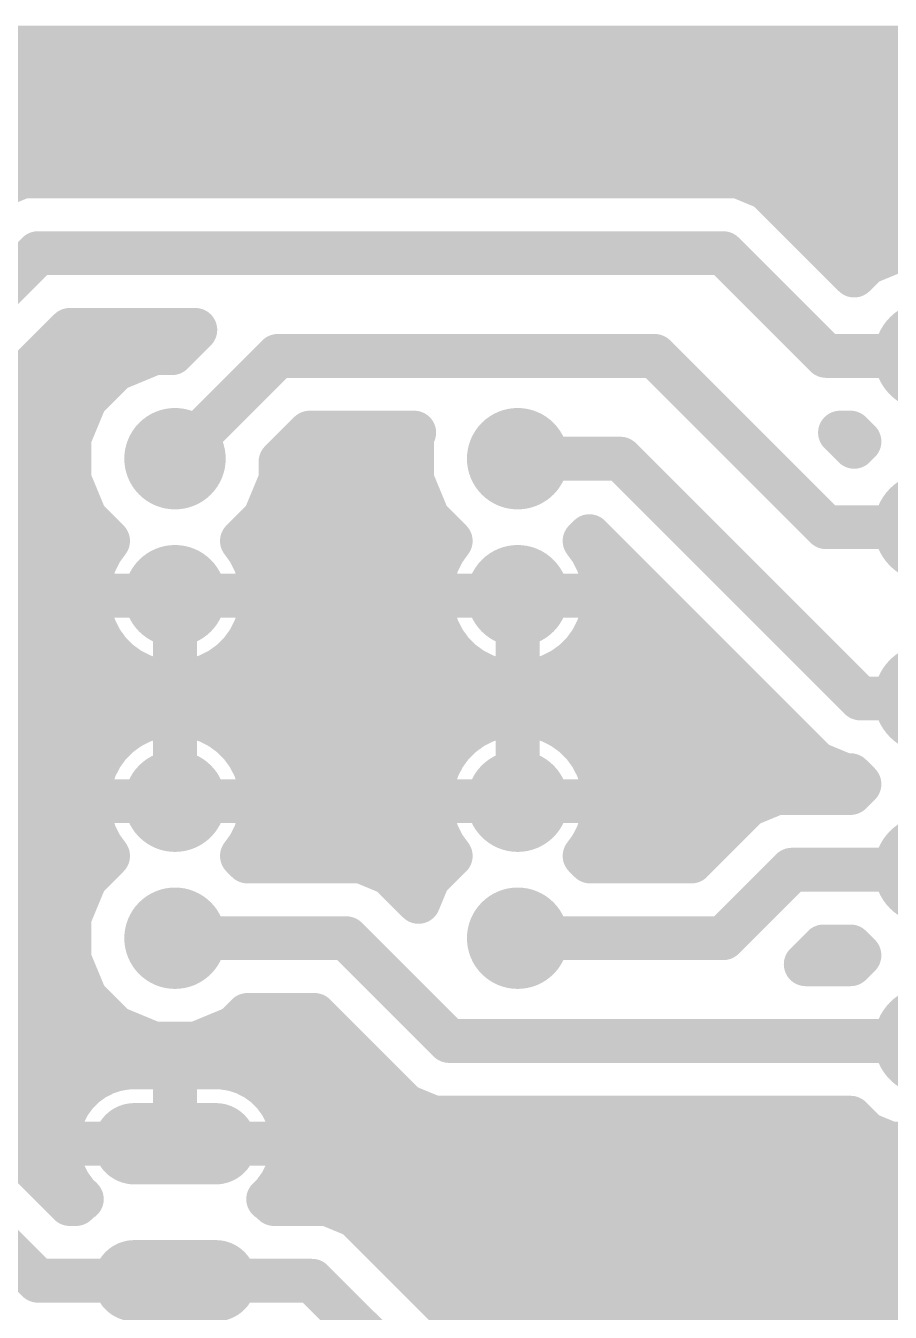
# Model space of a CAD drawing. Extents: x 5.3 to 60.7, y 2.1 to 49.9.
# Drawn here: x 20.09 to 36.12, y 26.09 to 49.94 of the extents above; entities that cross this region are included whole.
import ezdxf

# ---------------------------------------------------------------- set-up
doc = ezdxf.new("R2010")
doc.units = 0
doc.layers.add('16', color=174, linetype='CONTINUOUS')
doc.layers.add('17', color=94, linetype='CONTINUOUS')

# ---------------------------------------------------------------- blocks, each defined once
blk = doc.blocks.new('ROUNDP')
at = {"const_width": 0.5}
blk.add_lwpolyline([(0, -0.25, 1), (0, 0.25, 1), (0, -0.25)], format="xyb", dxfattribs=at)
blk = doc.blocks.new('LONGP100')
at = {"const_width": 1}
blk.add_lwpolyline([(-0.5, 0), (0.5, 0)], dxfattribs=at)
at = {"const_width": 0.5}
for points in [[(-0.5, 0.25, 1), (-0.5, -0.25)], [(0.5, -0.25, 1), (0.5, 0.25)]]:
    blk.add_lwpolyline(points, format="xyb", dxfattribs=at)

msp = doc.modelspace()

# ---------------------------------------------------------------- linework, layer by layer
at = {"layer": '16', "const_width": 0.8128}
for points in [[(7.62, 49.53), (58.42, 49.53)], [(6.858, 48.768), (55.3919, 48.768)], [(6.0452, 47.9552), (54.4931, 47.9552)], [(13.4356, 47.1424), (54.2544, 47.1424)], [(20.0371, 47.1424), (19.5143, 46.9259)], [(33.3029, 47.1424), (20.0371, 47.1424)], [(33.8257, 46.9259), (33.3029, 47.1424)], [(34.2259, 46.5257), (33.8257, 46.9259)], [(35.4464, 45.3051), (34.2259, 46.5257)], [(34.2259, 46.5257), (34.2259, 46.5257)], [(34.422, 46.3296), (54.3668, 46.3296)], [(20.32, 45.72), (16.51, 41.91)], [(33.02, 45.72), (20.32, 45.72)], [(34.925, 43.815), (33.02, 45.72)], [(36.4258, 45.847), (35.679, 45.5376)], [(37.2342, 45.847), (36.4258, 45.847)], [(35.2348, 45.5168), (35.6581, 45.5168)], [(35.679, 45.5376), (35.4464, 45.3051)], [(18.4658, 41.8542), (20.9092, 44.2976)], [(20.9092, 44.2976), (23.236, 44.2976)], [(23.236, 44.2976), (22.8042, 43.8658)], [(20.5028, 43.8912), (22.8296, 43.8912)], [(22.471, 43.8658), (21.7521, 43.568)], [(22.8042, 43.8658), (22.471, 43.8658)], [(24.765, 43.815), (22.86, 41.91)], [(31.75, 43.815), (24.765, 43.815)], [(34.925, 40.64), (31.75, 43.815)], [(36.83, 43.815), (34.925, 43.815)], [(21.7521, 43.568), (21.202, 43.0179)], [(19.69, 43.0784), (21.2625, 43.0784)], [(21.202, 43.0179), (20.9042, 42.299)], [(20.9042, 42.299), (20.9042, 41.521)], [(24.8158, 41.8542), (25.3542, 42.3926)], [(25.3542, 42.3926), (27.293, 42.3926)], [(27.293, 42.3926), (27.2542, 42.299)], [(27.2542, 42.299), (27.2542, 41.521)], [(35.4464, 42.1301), (35.184, 42.3926)], [(35.184, 42.3926), (35.3787, 42.3926)], [(35.3787, 42.3926), (35.5438, 42.2275)], [(18.8772, 42.2656), (20.9042, 42.2656)], [(25.2272, 42.2656), (27.2542, 42.2656)], [(35.311, 42.2656), (35.5057, 42.2656)], [(35.5438, 42.2275), (35.4464, 42.1301)], [(24.8158, 41.521), (24.8158, 41.8542)], [(29.21, 41.91), (31.115, 41.91)], [(31.115, 41.91), (35.56, 37.465)], [(18.4376, 41.4528), (20.9324, 41.4528)], [(20.9042, 41.521), (21.202, 40.8021)], [(24.518, 40.8021), (24.8158, 41.521)], [(24.7876, 41.4528), (27.2824, 41.4528)], [(27.2542, 41.521), (27.552, 40.8021)], [(18.0059, 40.64), (21.3641, 40.64)], [(21.202, 40.8021), (21.6193, 40.3848)], [(24.1007, 40.3848), (24.518, 40.8021)], [(24.3559, 40.64), (27.7141, 40.64)], [(27.552, 40.8021), (27.9693, 40.3848)], [(36.83, 40.64), (34.925, 40.64)], [(21.6193, 40.3848), (21.4914, 40.2087)], [(24.2286, 40.2087), (24.1007, 40.3848)], [(27.9693, 40.3848), (27.8414, 40.2087)], [(30.4507, 40.3848), (30.5397, 40.4738)], [(30.5786, 40.2087), (30.4507, 40.3848)], [(30.5397, 40.4738), (34.3541, 36.6593)], [(21.4914, 40.2087), (21.377, 39.9843)], [(24.343, 39.9843), (24.2286, 40.2087)], [(27.8414, 40.2087), (27.727, 39.9843)], [(30.693, 39.9843), (30.5786, 40.2087)], [(21.377, 39.9843), (21.2992, 39.7447)], [(24.4208, 39.7447), (24.343, 39.9843)], [(27.727, 39.9843), (27.6492, 39.7447)], [(30.7708, 39.7447), (30.693, 39.9843)], [(18.044, 39.8272), (21.326, 39.8272)], [(21.2992, 39.7447), (21.2598, 39.4959)], [(24.394, 39.8272), (27.676, 39.8272)], [(24.4602, 39.4959), (24.4208, 39.7447)], [(27.6492, 39.7447), (27.6098, 39.4959)], [(30.744, 39.8272), (31.1862, 39.8272)], [(30.8102, 39.4959), (30.7708, 39.7447)], [(21.2598, 39.4959), (21.2598, 39.37)], [(24.4602, 39.37), (24.4602, 39.4959)], [(27.6098, 39.4959), (27.6098, 39.37)], [(30.8102, 39.37), (30.8102, 39.4959)], [(16.51, 39.37), (22.86, 39.37)], [(21.2598, 39.37), (22.86, 39.37)], [(22.86, 39.37), (21.2598, 39.37)], [(21.2598, 39.37), (21.2598, 39.2441)], [(21.2598, 39.2441), (21.2992, 38.9953)], [(22.86, 39.37), (22.86, 39.37)], [(22.86, 37.7698), (22.86, 39.37)], [(22.86, 39.37), (22.86, 39.37)], [(22.86, 39.37), (22.86, 37.7698)], [(24.4602, 39.37), (22.86, 39.37)], [(22.86, 39.37), (22.86, 39.37)], [(22.86, 39.37), (24.4602, 39.37)], [(29.21, 39.37), (22.86, 39.37)], [(24.4208, 38.9953), (24.4602, 39.2441)], [(24.4602, 39.2441), (24.4602, 39.37)], [(27.6098, 39.37), (29.21, 39.37)], [(29.21, 39.37), (27.6098, 39.37)], [(27.6098, 39.37), (27.6098, 39.2441)], [(27.6098, 39.2441), (27.6492, 38.9953)], [(29.21, 39.37), (29.21, 39.37)], [(29.21, 37.7698), (29.21, 39.37)], [(29.21, 39.37), (29.21, 39.37)], [(29.21, 39.37), (29.21, 37.7698)], [(30.8102, 39.37), (29.21, 39.37)], [(29.21, 39.37), (29.21, 39.37)], [(29.21, 39.37), (30.8102, 39.37)], [(29.21, 35.56), (29.21, 39.37)], [(30.7708, 38.9953), (30.8102, 39.2441)], [(30.8102, 39.2441), (30.8102, 39.37)], [(18.0738, 39.0144), (21.2962, 39.0144)], [(21.2992, 38.9953), (21.377, 38.7557)], [(22.86, 39.0144), (22.86, 39.0144)], [(24.343, 38.7557), (24.4208, 38.9953)], [(24.4238, 39.0144), (27.6462, 39.0144)], [(27.6492, 38.9953), (27.727, 38.7557)], [(29.21, 39.0144), (29.21, 39.0144)], [(30.693, 38.7557), (30.7708, 38.9953)], [(30.7738, 39.0144), (31.999, 39.0144)], [(21.377, 38.7557), (21.4914, 38.5313)], [(24.2286, 38.5313), (24.343, 38.7557)], [(27.727, 38.7557), (27.8414, 38.5313)], [(30.5786, 38.5313), (30.693, 38.7557)], [(21.4914, 38.5313), (21.6394, 38.3275)], [(24.0806, 38.3275), (24.2286, 38.5313)], [(27.8414, 38.5313), (27.9894, 38.3275)], [(30.4306, 38.3275), (30.5786, 38.5313)], [(21.6394, 38.3275), (21.8175, 38.1494)], [(23.9025, 38.1494), (24.0806, 38.3275)], [(27.9894, 38.3275), (28.1675, 38.1494)], [(30.2525, 38.1494), (30.4306, 38.3275)], [(17.6046, 38.2016), (21.7654, 38.2016)], [(21.8175, 38.1494), (22.0213, 38.0014)], [(22.0213, 38.0014), (22.2457, 37.887)], [(22.86, 38.2016), (22.86, 38.2016)], [(23.4743, 37.887), (23.6987, 38.0014)], [(23.6987, 38.0014), (23.9025, 38.1494)], [(23.9546, 38.2016), (28.1154, 38.2016)], [(28.1675, 38.1494), (28.3713, 38.0014)], [(28.3713, 38.0014), (28.5957, 37.887)], [(29.21, 38.2016), (29.21, 38.2016)], [(29.8243, 37.887), (30.0487, 38.0014)], [(30.0487, 38.0014), (30.2525, 38.1494)], [(30.3046, 38.2016), (32.8118, 38.2016)], [(22.2457, 37.887), (22.4853, 37.8092)], [(22.4853, 37.8092), (22.7341, 37.7698)], [(22.7341, 37.7698), (22.86, 37.7698)], [(22.86, 37.7698), (22.9859, 37.7698)], [(22.9859, 37.7698), (23.2347, 37.8092)], [(23.2347, 37.8092), (23.4743, 37.887)], [(28.5957, 37.887), (28.8353, 37.8092)], [(28.8353, 37.8092), (29.0841, 37.7698)], [(29.0841, 37.7698), (29.21, 37.7698)], [(29.21, 37.7698), (29.3359, 37.7698)], [(29.3359, 37.7698), (29.5847, 37.8092)], [(29.5847, 37.8092), (29.8243, 37.887)], [(18.2101, 37.3888), (33.6246, 37.3888)], [(35.56, 37.465), (36.83, 37.465)], [(22.2457, 37.043), (22.0213, 36.9286)], [(22.4853, 37.1208), (22.2457, 37.043)], [(22.7341, 37.1602), (22.4853, 37.1208)], [(22.86, 37.1602), (22.7341, 37.1602)], [(22.9859, 37.1602), (22.86, 37.1602)], [(22.86, 37.1602), (22.86, 35.56)], [(22.86, 35.56), (22.86, 37.1602)], [(23.2347, 37.1208), (22.9859, 37.1602)], [(23.4743, 37.043), (23.2347, 37.1208)], [(23.6987, 36.9286), (23.4743, 37.043)], [(28.5957, 37.043), (28.3713, 36.9286)], [(28.8353, 37.1208), (28.5957, 37.043)], [(29.0841, 37.1602), (28.8353, 37.1208)], [(29.21, 37.1602), (29.0841, 37.1602)], [(29.3359, 37.1602), (29.21, 37.1602)], [(29.21, 37.1602), (29.21, 35.56)], [(29.21, 35.56), (29.21, 37.1602)], [(29.5847, 37.1208), (29.3359, 37.1602)], [(29.8243, 37.043), (29.5847, 37.1208)], [(30.0487, 36.9286), (29.8243, 37.043)], [(22.0213, 36.9286), (21.8175, 36.7806)], [(23.9025, 36.7806), (23.6987, 36.9286)], [(28.3713, 36.9286), (28.1675, 36.7806)], [(30.2525, 36.7806), (30.0487, 36.9286)], [(19.3661, 36.576), (21.6202, 36.576)], [(21.6394, 36.6025), (21.4914, 36.3987)], [(21.8175, 36.7806), (21.6394, 36.6025)], [(22.86, 36.576), (22.86, 36.576)], [(24.0806, 36.6025), (23.9025, 36.7806)], [(24.2286, 36.3987), (24.0806, 36.6025)], [(24.0998, 36.576), (27.9702, 36.576)], [(27.9894, 36.6025), (27.8414, 36.3987)], [(28.1675, 36.7806), (27.9894, 36.6025)], [(29.21, 36.576), (29.21, 36.576)], [(30.4306, 36.6025), (30.2525, 36.7806)], [(30.5786, 36.3987), (30.4306, 36.6025)], [(30.4498, 36.576), (34.4374, 36.576)], [(34.3541, 36.6593), (34.7543, 36.2591)], [(21.4914, 36.3987), (21.377, 36.1743)], [(24.343, 36.1743), (24.2286, 36.3987)], [(27.8414, 36.3987), (27.727, 36.1743)], [(30.693, 36.1743), (30.5786, 36.3987)], [(21.377, 36.1743), (21.2992, 35.9347)], [(24.4208, 35.9347), (24.343, 36.1743)], [(27.727, 36.1743), (27.6492, 35.9347)], [(30.7708, 35.9347), (30.693, 36.1743)], [(34.7543, 36.2591), (35.2771, 36.0426)], [(21.2992, 35.9347), (21.2598, 35.6859)], [(24.4602, 35.6859), (24.4208, 35.9347)], [(27.6492, 35.9347), (27.6098, 35.6859)], [(30.8102, 35.6859), (30.7708, 35.9347)], [(35.2771, 36.0426), (35.3787, 36.0426)], [(35.3787, 36.0426), (35.5438, 35.8775)], [(35.5438, 35.8775), (35.3787, 35.7124)], [(19.6342, 35.7632), (21.272, 35.7632)], [(21.2598, 35.6859), (21.2598, 35.56)], [(22.86, 35.7632), (22.86, 35.7632)], [(24.448, 35.7632), (27.622, 35.7632)], [(24.4602, 35.56), (24.4602, 35.6859)], [(27.6098, 35.6859), (27.6098, 35.56)], [(29.21, 35.7632), (29.21, 35.7632)], [(30.798, 35.7632), (35.4295, 35.7632)], [(30.8102, 35.56), (30.8102, 35.6859)], [(34.0071, 35.7124), (33.4843, 35.4959)], [(35.3787, 35.7124), (34.0071, 35.7124)], [(20.955, 35.56), (19.685, 34.29)], [(22.86, 35.56), (20.955, 35.56)], [(21.2598, 35.56), (22.86, 35.56)], [(22.86, 35.56), (21.2598, 35.56)], [(21.2598, 35.56), (21.2598, 35.4341)], [(21.2598, 35.4341), (21.2992, 35.1853)], [(24.4602, 35.56), (22.86, 35.56)], [(22.86, 35.56), (22.86, 35.56)], [(22.86, 35.56), (24.4602, 35.56)], [(22.86, 35.56), (22.86, 35.56)], [(22.86, 35.56), (22.86, 35.56)], [(29.21, 35.56), (22.86, 35.56)], [(24.4208, 35.1853), (24.4602, 35.4341)], [(24.4602, 35.4341), (24.4602, 35.56)], [(27.6098, 35.56), (29.21, 35.56)], [(29.21, 35.56), (27.6098, 35.56)], [(27.6098, 35.56), (27.6098, 35.4341)], [(27.6098, 35.4341), (27.6492, 35.1853)], [(30.8102, 35.56), (29.21, 35.56)], [(29.21, 35.56), (29.21, 35.56)], [(29.21, 35.56), (30.8102, 35.56)], [(29.21, 35.56), (29.21, 35.56)], [(29.21, 35.56), (29.21, 35.56)], [(30.7708, 35.1853), (30.8102, 35.4341)], [(30.8102, 35.4341), (30.8102, 35.56)], [(33.4843, 35.4959), (32.4308, 34.4424)], [(21.2992, 35.1853), (21.377, 34.9457)], [(24.343, 34.9457), (24.4208, 35.1853)], [(27.6492, 35.1853), (27.727, 34.9457)], [(30.693, 34.9457), (30.7708, 35.1853)], [(19.5345, 34.9504), (21.3755, 34.9504)], [(21.377, 34.9457), (21.4914, 34.7213)], [(24.2286, 34.7213), (24.343, 34.9457)], [(24.3445, 34.9504), (27.7255, 34.9504)], [(27.727, 34.9457), (27.8414, 34.7213)], [(30.5786, 34.7213), (30.693, 34.9457)], [(30.6945, 34.9504), (32.9388, 34.9504)], [(21.4914, 34.7213), (21.6193, 34.5452)], [(24.1007, 34.5452), (24.2286, 34.7213)], [(27.8414, 34.7213), (27.9693, 34.5452)], [(30.4507, 34.5452), (30.5786, 34.7213)], [(21.6193, 34.5452), (21.202, 34.1279)], [(24.2035, 34.4424), (24.1007, 34.5452)], [(26.3179, 34.4424), (24.2035, 34.4424)], [(26.8407, 34.2259), (26.3179, 34.4424)], [(27.9693, 34.5452), (27.552, 34.1279)], [(30.5535, 34.4424), (30.4507, 34.5452)], [(32.4308, 34.4424), (30.5535, 34.4424)], [(27.3723, 33.6942), (26.8407, 34.2259)], [(34.29, 34.29), (33.02, 33.02)], [(36.83, 34.29), (34.29, 34.29)], [(18.9798, 34.1376), (21.2117, 34.1376)], [(21.202, 34.1279), (20.9042, 33.409)], [(26.929, 34.1376), (27.5617, 34.1376)], [(27.552, 34.1279), (27.3723, 33.6942)], [(20.9092, 28.0924), (15.1759, 33.8257)], [(15.6768, 33.3248), (20.9042, 33.3248)], [(20.9042, 33.409), (20.9042, 32.631)], [(20.32, 26.67), (13.97, 33.02)], [(26.035, 33.02), (22.86, 33.02)], [(27.94, 31.115), (26.035, 33.02)], [(33.02, 33.02), (29.21, 33.02)], [(34.549, 32.5374), (34.8792, 32.8676)], [(34.8792, 32.8676), (35.3787, 32.8676)], [(35.3787, 32.8676), (35.5438, 32.7025)], [(16.4896, 32.512), (20.9535, 32.512)], [(20.9042, 32.631), (21.202, 31.9121)], [(35.3787, 32.5374), (34.549, 32.5374)], [(35.5438, 32.7025), (35.3787, 32.5374)], [(21.202, 31.9121), (21.7521, 31.362)], [(17.3024, 31.6992), (21.4149, 31.6992)], [(23.9679, 31.362), (24.2035, 31.5976)], [(24.2035, 31.5976), (25.4458, 31.5976)], [(25.4458, 31.5976), (27.1343, 29.9091)], [(21.7521, 31.362), (22.471, 31.0642)], [(23.249, 31.0642), (23.9679, 31.362)], [(36.83, 31.115), (27.94, 31.115)], [(18.1152, 30.8864), (26.157, 30.8864)], [(22.471, 31.0642), (23.249, 31.0642)], [(21.9947, 30.6244), (21.7748, 30.5896)], [(22.86, 30.6244), (21.9947, 30.6244)], [(23.7253, 30.6244), (22.86, 30.6244)], [(22.86, 30.6244), (22.86, 29.21)], [(22.86, 29.21), (22.86, 30.6244)], [(23.9452, 30.5896), (23.7253, 30.6244)], [(19.685, 30.48), (20.955, 29.21)], [(21.3647, 30.4197), (21.1846, 30.2888)], [(21.5631, 30.5208), (21.3647, 30.4197)], [(21.7748, 30.5896), (21.5631, 30.5208)], [(24.1569, 30.5208), (23.9452, 30.5896)], [(24.3553, 30.4197), (24.1569, 30.5208)], [(24.5354, 30.2888), (24.3553, 30.4197)], [(21.0272, 30.1314), (20.8963, 29.9513)], [(21.1846, 30.2888), (21.0272, 30.1314)], [(24.6928, 30.1314), (24.5354, 30.2888)], [(24.8237, 29.9513), (24.6928, 30.1314)], [(18.928, 30.0736), (20.9852, 30.0736)], [(20.8963, 29.9513), (20.7952, 29.7529)], [(22.86, 30.0736), (22.86, 30.0736)], [(24.7349, 30.0736), (26.9698, 30.0736)], [(24.9248, 29.7529), (24.8237, 29.9513)], [(27.1343, 29.9091), (27.6571, 29.6926)], [(20.7952, 29.7529), (20.7264, 29.5412)], [(24.9936, 29.5412), (24.9248, 29.7529)], [(27.6571, 29.6926), (35.3787, 29.6926)], [(35.3787, 29.6926), (35.679, 29.3924)], [(20.7264, 29.5412), (20.6916, 29.3213)], [(25.0284, 29.3213), (24.9936, 29.5412)], [(19.7408, 29.2608), (20.6916, 29.2608)], [(20.6916, 29.3213), (20.6916, 29.21)], [(20.6916, 29.21), (22.86, 29.21)], [(22.86, 29.21), (20.6916, 29.21)], [(20.6916, 29.21), (20.6916, 29.0987)], [(20.955, 29.21), (22.86, 29.21)], [(22.86, 29.2608), (22.86, 29.2608)], [(25.0284, 29.21), (22.86, 29.21)], [(22.86, 29.21), (22.86, 29.21)], [(22.86, 29.21), (25.0284, 29.21)], [(22.86, 29.21), (22.86, 29.21)], [(22.86, 29.21), (22.86, 29.21)], [(40.64, 29.21), (22.86, 29.21)], [(25.0284, 29.21), (25.0284, 29.3213)], [(25.0284, 29.2608), (35.9966, 29.2608)], [(25.0284, 29.0987), (25.0284, 29.21)], [(35.679, 29.3924), (36.4258, 29.083)], [(20.6916, 29.0987), (20.7264, 28.8788)], [(24.9936, 28.8788), (25.0284, 29.0987)], [(36.4258, 29.083), (37.2342, 29.083)], [(20.7264, 28.8788), (20.7952, 28.6671)], [(24.9248, 28.6671), (24.9936, 28.8788)], [(20.7952, 28.6671), (20.8963, 28.4687)], [(20.8963, 28.4687), (21.0272, 28.2886)], [(24.6928, 28.2886), (24.8237, 28.4687)], [(24.8237, 28.4687), (24.9248, 28.6671)], [(20.5536, 28.448), (20.9113, 28.448)], [(21.0272, 28.2886), (21.133, 28.1828)], [(24.587, 28.1828), (24.6928, 28.2886)], [(24.8087, 28.448), (43.226, 28.448)], [(21.0252, 28.0924), (20.9092, 28.0924)], [(21.1034, 28.1705), (21.0252, 28.0924)], [(21.133, 28.1828), (21.1034, 28.1705)], [(24.6166, 28.1705), (24.587, 28.1828)], [(24.6948, 28.0924), (24.6166, 28.1705)], [(25.6829, 28.0924), (24.6948, 28.0924)], [(26.2057, 27.8758), (25.6829, 28.0924)], [(26.6059, 27.4757), (26.2057, 27.8758)], [(26.4464, 27.6352), (44.0132, 27.6352)], [(31.7042, 22.3774), (26.6059, 27.4757)], [(27.2592, 26.8224), (44.826, 26.8224)], [(22.86, 26.67), (20.32, 26.67)], [(25.4, 26.67), (22.86, 26.67)], [(31.115, 20.955), (25.4, 26.67)], [(28.072, 26.0096), (45.6388, 26.0096)]]:
    msp.add_lwpolyline(points, dxfattribs=at)
at = {"layer": '16', "const_width": 0.4064}
for points in [[(20.0371, 47.3456, 1), (20.0371, 46.9392)], [(20.1148, 46.9547, 1), (19.9593, 47.3301)], [(33.3807, 47.3301, 1), (33.2252, 46.9547)], [(33.3029, 46.9392, 1), (33.3029, 47.3456)], [(33.9694, 47.0695, 1), (33.682, 46.7822)], [(33.748, 46.7381, 1), (33.9035, 47.1136)], [(34.4291, 46.5257, 1), (34.0226, 46.5257)], [(34.3695, 46.6694, 1), (34.0822, 46.382)], [(34.0822, 46.382, 1), (34.3695, 46.6694)], [(34.0226, 46.5257, 1), (34.4291, 46.5257)], [(34.422, 46.5328, 1), (34.422, 46.1264)], [(20.32, 45.9232, 1), (20.32, 45.5168)], [(20.4637, 45.5763, 1), (20.1763, 45.8637)], [(33.1637, 45.8637, 1), (32.8763, 45.5763)], [(33.02, 45.5168, 1), (33.02, 45.9232)], [(36.4258, 46.0502, 1), (36.4258, 45.6438)], [(35.2348, 45.72, 1), (35.2348, 45.3136)], [(35.6012, 45.7254, 1), (35.7567, 45.3499)], [(35.8226, 45.394, 1), (35.5353, 45.6813)], [(35.6581, 45.3136, 1), (35.6581, 45.72)], [(35.3028, 45.4488, 1), (35.5901, 45.1614)], [(35.3028, 45.1614, 1), (35.5901, 45.4488)], [(20.9092, 44.5008, 1), (20.9092, 44.0944)], [(21.0529, 44.1539, 1), (20.7655, 44.4413)], [(23.3797, 44.1539, 1), (23.0923, 44.4413)], [(23.236, 44.0944, 1), (23.236, 44.5008)], [(20.5028, 44.0944, 1), (20.5028, 43.688)], [(22.471, 44.069, 1), (22.471, 43.6626)], [(22.5487, 43.6781, 1), (22.3932, 44.0535)], [(22.6605, 44.0095, 1), (22.9479, 43.7221)], [(22.8042, 43.6626, 1), (22.8042, 44.069)], [(22.8296, 43.688, 1), (22.8296, 44.0944)], [(24.765, 44.0182, 1), (24.765, 43.6118)], [(24.9087, 43.6713, 1), (24.6213, 43.9587)], [(31.8937, 43.9587, 1), (31.6063, 43.6713)], [(31.75, 43.6118, 1), (31.75, 44.0182)], [(34.925, 44.0182, 1), (34.925, 43.6118)], [(34.7813, 43.6713, 1), (35.0687, 43.9587)], [(21.6744, 43.7558, 1), (21.8299, 43.3803)], [(21.8958, 43.4244, 1), (21.6084, 43.7117)], [(21.3897, 42.9401, 1), (21.0142, 43.0956)], [(21.2625, 42.8752, 1), (21.2625, 43.2816)], [(21.0583, 43.1616, 1), (21.3456, 42.8742)], [(21.1074, 42.299, 1), (20.701, 42.299)], [(25.3542, 42.5958, 1), (25.3542, 42.1894)], [(25.4979, 42.2489, 1), (25.2105, 42.5363)], [(27.4574, 42.299, 1), (27.051, 42.299)], [(27.4807, 42.3148, 1), (27.1052, 42.4704)], [(27.293, 42.1894, 1), (27.293, 42.5958)], [(35.3277, 42.5363, 1), (35.0403, 42.2489)], [(35.184, 42.5958, 1), (35.184, 42.1894)], [(35.5224, 42.5363, 1), (35.235, 42.2489)], [(35.3787, 42.1894, 1), (35.3787, 42.5958)], [(20.7165, 42.3768, 1), (21.0919, 42.2213)], [(20.9042, 42.0624, 1), (20.9042, 42.4688)], [(25.2272, 42.4688, 1), (25.2272, 42.0624)], [(27.0665, 42.3768, 1), (27.4419, 42.2213)], [(27.2542, 42.0624, 1), (27.2542, 42.4688)], [(35.311, 42.4688, 1), (35.311, 42.0624)], [(35.3028, 42.2738, 1), (35.5901, 41.9864)], [(35.3028, 41.9864, 1), (35.5901, 42.2738)], [(35.6875, 42.0838, 1), (35.4001, 42.3712)], [(35.4001, 42.0838, 1), (35.6875, 42.3712)], [(35.5057, 42.0624, 1), (35.5057, 42.4688)], [(22.7163, 42.0537, 1), (23.0037, 41.7663)], [(25.019, 41.8542, 1), (24.6126, 41.8542)], [(29.21, 42.1132, 1), (29.21, 41.7068)], [(31.2587, 42.0537, 1), (30.9713, 41.7663)], [(31.115, 41.7068, 1), (31.115, 42.1132)], [(24.6721, 41.9979, 1), (24.9595, 41.7105)], [(21.0919, 41.5987, 1), (20.7165, 41.4432)], [(20.9324, 41.2496, 1), (20.9324, 41.656)], [(24.7876, 41.656, 1), (24.7876, 41.2496)], [(25.0035, 41.4432, 1), (24.6281, 41.5987)], [(27.4419, 41.5987, 1), (27.0665, 41.4432)], [(27.2824, 41.2496, 1), (27.2824, 41.656)], [(20.701, 41.521, 1), (21.1074, 41.521)], [(24.6126, 41.521, 1), (25.019, 41.521)], [(27.051, 41.521, 1), (27.4574, 41.521)], [(21.3456, 40.9458, 1), (21.0583, 40.6584)], [(21.0142, 40.7244, 1), (21.3897, 40.8799)], [(21.3641, 40.4368, 1), (21.3641, 40.8432)], [(24.3559, 40.8432, 1), (24.3559, 40.4368)], [(24.3303, 40.8799, 1), (24.7058, 40.7244)], [(24.6617, 40.6584, 1), (24.3744, 40.9458)], [(27.6956, 40.9458, 1), (27.4083, 40.6584)], [(27.3642, 40.7244, 1), (27.7397, 40.8799)], [(27.7141, 40.4368, 1), (27.7141, 40.8432)], [(34.925, 40.8432, 1), (34.925, 40.4368)], [(21.7837, 40.2653, 1), (21.4549, 40.5042)], [(24.2651, 40.5042, 1), (23.9363, 40.2653)], [(28.1337, 40.2653, 1), (27.8049, 40.5042)], [(30.6151, 40.5042, 1), (30.2863, 40.2653)], [(30.6834, 40.6174, 1), (30.396, 40.3301)], [(30.6834, 40.3301, 1), (30.396, 40.6174)], [(34.7813, 40.4963, 1), (35.0687, 40.7837)], [(21.6724, 40.1164, 1), (21.3103, 40.3009)], [(21.4756, 40.2411, 1), (21.763, 40.5284)], [(23.957, 40.5284, 1), (24.2444, 40.2411)], [(24.4097, 40.3009, 1), (24.0476, 40.1164)], [(28.0224, 40.1164, 1), (27.6603, 40.3009)], [(27.8256, 40.2411, 1), (28.113, 40.5284)], [(30.307, 40.5284, 1), (30.5944, 40.2411)], [(30.7597, 40.3009, 1), (30.3976, 40.1164)], [(21.5703, 39.9215, 1), (21.1838, 40.0471)], [(21.327, 40.3281, 1), (21.6558, 40.0892)], [(24.0642, 40.0892, 1), (24.393, 40.3281)], [(24.5362, 40.0471, 1), (24.1497, 39.9215)], [(27.9203, 39.9215, 1), (27.5338, 40.0471)], [(27.677, 40.3281, 1), (28.0058, 40.0892)], [(30.4142, 40.0892, 1), (30.743, 40.3281)], [(30.8862, 40.0471, 1), (30.4997, 39.9215)], [(21.4999, 39.7129, 1), (21.0985, 39.7765)], [(21.196, 40.0765, 1), (21.5581, 39.892)], [(21.326, 39.624, 1), (21.326, 40.0304)], [(24.1619, 39.892, 1), (24.524, 40.0765)], [(24.394, 40.0304, 1), (24.394, 39.624)], [(24.6215, 39.7765, 1), (24.2201, 39.7129)], [(27.8499, 39.7129, 1), (27.4485, 39.7765)], [(27.546, 40.0765, 1), (27.9081, 39.892)], [(27.676, 39.624, 1), (27.676, 40.0304)], [(30.5119, 39.892, 1), (30.874, 40.0765)], [(30.744, 40.0304, 1), (30.744, 39.624)], [(30.9715, 39.7765, 1), (30.5701, 39.7129)], [(31.1862, 39.624, 1), (31.1862, 40.0304)], [(21.463, 39.4959, 1), (21.0566, 39.4959)], [(21.1059, 39.8075, 1), (21.4925, 39.6819)], [(24.2275, 39.6819, 1), (24.614, 39.8075)], [(24.6634, 39.4959, 1), (24.257, 39.4959)], [(27.813, 39.4959, 1), (27.4066, 39.4959)], [(27.4559, 39.8075, 1), (27.8425, 39.6819)], [(30.5775, 39.6819, 1), (30.964, 39.8075)], [(31.0134, 39.4959, 1), (30.607, 39.4959)], [(21.2598, 39.5732, 1), (21.2598, 39.1668)], [(21.2598, 39.5732, 1), (21.2598, 39.1668)], [(21.463, 39.37, 1), (21.0566, 39.37)], [(21.0591, 39.5277, 1), (21.4605, 39.4641)], [(21.4605, 39.2758, 1), (21.0591, 39.2123)], [(23.0632, 39.37, 1), (22.6568, 39.37)], [(23.0632, 39.37, 1), (22.6568, 39.37)], [(22.86, 39.5732, 1), (22.86, 39.1668)], [(23.0632, 39.37, 1), (22.6568, 39.37)], [(22.86, 39.5732, 1), (22.86, 39.1668)], [(23.0632, 39.37, 1), (22.6568, 39.37)], [(22.86, 39.5732, 1), (22.86, 39.1668)], [(22.86, 39.5732, 1), (22.86, 39.1668)], [(22.86, 39.1668, 1), (22.86, 39.5732)], [(22.86, 39.1668, 1), (22.86, 39.5732)], [(22.86, 39.1668, 1), (22.86, 39.5732)], [(22.86, 39.1668, 1), (22.86, 39.5732)], [(24.6634, 39.37, 1), (24.257, 39.37)], [(24.2595, 39.4641, 1), (24.6609, 39.5277)], [(24.6609, 39.2123, 1), (24.2595, 39.2758)], [(24.4602, 39.1668, 1), (24.4602, 39.5732)], [(24.4602, 39.1668, 1), (24.4602, 39.5732)], [(27.6098, 39.5732, 1), (27.6098, 39.1668)], [(27.6098, 39.5732, 1), (27.6098, 39.1668)], [(27.813, 39.37, 1), (27.4066, 39.37)], [(27.4091, 39.5277, 1), (27.8105, 39.4641)], [(27.8105, 39.2758, 1), (27.4091, 39.2123)], [(29.4132, 39.37, 1), (29.0068, 39.37)], [(29.4132, 39.37, 1), (29.0068, 39.37)], [(29.21, 39.5732, 1), (29.21, 39.1668)], [(29.4132, 39.37, 1), (29.0068, 39.37)], [(29.21, 39.5732, 1), (29.21, 39.1668)], [(29.4132, 39.37, 1), (29.0068, 39.37)], [(29.21, 39.5732, 1), (29.21, 39.1668)], [(29.4132, 39.37, 1), (29.0068, 39.37)], [(29.21, 39.1668, 1), (29.21, 39.5732)], [(29.21, 39.1668, 1), (29.21, 39.5732)], [(29.21, 39.1668, 1), (29.21, 39.5732)], [(29.21, 39.1668, 1), (29.21, 39.5732)], [(31.0134, 39.37, 1), (30.607, 39.37)], [(30.6095, 39.4641, 1), (31.0109, 39.5277)], [(31.0109, 39.2123, 1), (30.6095, 39.2758)], [(30.8102, 39.1668, 1), (30.8102, 39.5732)], [(30.8102, 39.1668, 1), (30.8102, 39.5732)], [(21.0566, 39.37, 1), (21.463, 39.37)], [(21.0566, 39.2441, 1), (21.463, 39.2441)], [(21.4925, 39.0581, 1), (21.1059, 38.9325)], [(21.2962, 38.8112, 1), (21.2962, 39.2176)], [(22.6568, 39.37, 1), (23.0632, 39.37)], [(22.6568, 39.37, 1), (23.0632, 39.37)], [(22.86, 39.2176, 1), (22.86, 38.8112)], [(22.86, 38.8112, 1), (22.86, 39.2176)], [(24.4238, 39.2176, 1), (24.4238, 38.8112)], [(24.614, 38.9325, 1), (24.2275, 39.0581)], [(24.257, 39.37, 1), (24.6634, 39.37)], [(24.257, 39.2441, 1), (24.6634, 39.2441)], [(27.4066, 39.37, 1), (27.813, 39.37)], [(27.4066, 39.2441, 1), (27.813, 39.2441)], [(27.8425, 39.0581, 1), (27.4559, 38.9325)], [(27.6462, 38.8112, 1), (27.6462, 39.2176)], [(29.0068, 39.37, 1), (29.4132, 39.37)], [(29.0068, 39.37, 1), (29.4132, 39.37)], [(29.21, 39.2176, 1), (29.21, 38.8112)], [(29.21, 38.8112, 1), (29.21, 39.2176)], [(30.7738, 39.2176, 1), (30.7738, 38.8112)], [(30.964, 38.9325, 1), (30.5775, 39.0581)], [(30.607, 39.37, 1), (31.0134, 39.37)], [(30.607, 39.2441, 1), (31.0134, 39.2441)], [(31.999, 38.8112, 1), (31.999, 39.2176)], [(21.0985, 38.9635, 1), (21.4999, 39.0271)], [(21.5581, 38.848, 1), (21.196, 38.6635)], [(24.524, 38.6635, 1), (24.1619, 38.848)], [(24.2201, 39.0271, 1), (24.6215, 38.9635)], [(27.4485, 38.9635, 1), (27.8499, 39.0271)], [(27.9081, 38.848, 1), (27.546, 38.6635)], [(30.874, 38.6635, 1), (30.5119, 38.848)], [(30.5701, 39.0271, 1), (30.9715, 38.9635)], [(21.1838, 38.6929, 1), (21.5703, 38.8185)], [(21.6558, 38.6507, 1), (21.327, 38.4119)], [(24.393, 38.4119, 1), (24.0642, 38.6507)], [(24.1497, 38.8185, 1), (24.5362, 38.6929)], [(27.5338, 38.6929, 1), (27.9203, 38.8185)], [(28.0058, 38.6507, 1), (27.677, 38.4119)], [(30.743, 38.4119, 1), (30.4142, 38.6507)], [(30.4997, 38.8185, 1), (30.8862, 38.6929)], [(21.3103, 38.4391, 1), (21.6724, 38.6236)], [(21.7831, 38.4712, 1), (21.4958, 38.1839)], [(21.475, 38.2081, 1), (21.8038, 38.447)], [(23.9162, 38.447, 1), (24.245, 38.2081)], [(24.2242, 38.1839, 1), (23.9369, 38.4712)], [(24.0476, 38.6236, 1), (24.4097, 38.4391)], [(27.6603, 38.4391, 1), (28.0224, 38.6236)], [(28.1331, 38.4712, 1), (27.8458, 38.1839)], [(27.825, 38.2081, 1), (28.1538, 38.447)], [(30.2662, 38.447, 1), (30.595, 38.2081)], [(30.5742, 38.1839, 1), (30.2869, 38.4712)], [(30.3976, 38.6236, 1), (30.7597, 38.4391)], [(21.937, 38.3138, 1), (21.6981, 37.985)], [(21.6739, 38.0058, 1), (21.9612, 38.2931)], [(21.7654, 37.9984, 1), (21.7654, 38.4048)], [(22.1136, 38.1824, 1), (21.9291, 37.8203)], [(22.86, 38.4048, 1), (22.86, 37.9984)], [(22.86, 37.9984, 1), (22.86, 38.4048)], [(23.7909, 37.8203, 1), (23.6064, 38.1824)], [(23.7588, 38.2931, 1), (24.0461, 38.0058)], [(23.9546, 38.4048, 1), (23.9546, 37.9984)], [(24.0219, 37.985, 1), (23.783, 38.3138)], [(28.287, 38.3138, 1), (28.0481, 37.985)], [(28.0239, 38.0058, 1), (28.3112, 38.2931)], [(28.1154, 37.9984, 1), (28.1154, 38.4048)], [(28.4636, 38.1824, 1), (28.2791, 37.8203)], [(29.21, 38.4048, 1), (29.21, 37.9984)], [(29.21, 37.9984, 1), (29.21, 38.4048)], [(30.1409, 37.8203, 1), (29.9564, 38.1824)], [(30.1088, 38.2931, 1), (30.3961, 38.0058)], [(30.3046, 38.4048, 1), (30.3046, 37.9984)], [(30.3719, 37.985, 1), (30.133, 38.3138)], [(32.8118, 37.9984, 1), (32.8118, 38.4048)], [(21.9019, 37.837, 1), (22.1407, 38.1658)], [(22.3085, 38.0803, 1), (22.1829, 37.6938)], [(22.1535, 37.706, 1), (22.338, 38.0681)], [(22.5171, 38.0099, 1), (22.4535, 37.6085)], [(22.4225, 37.6159, 1), (22.5481, 38.0025)], [(22.7341, 37.973, 1), (22.7341, 37.5666)], [(22.86, 37.973, 1), (22.86, 37.5666)], [(22.7023, 37.5691, 1), (22.7658, 37.9705)], [(22.9541, 37.9705, 1), (23.0177, 37.5691)], [(22.86, 37.5666, 1), (22.86, 37.973)], [(22.9859, 37.5666, 1), (22.9859, 37.973)], [(23.1719, 38.0025, 1), (23.2975, 37.6159)], [(23.2665, 37.6085, 1), (23.2029, 38.0099)], [(23.382, 38.0681, 1), (23.5665, 37.706)], [(23.5371, 37.6938, 1), (23.4115, 38.0803)], [(23.5792, 38.1658, 1), (23.8181, 37.837)], [(28.2519, 37.837, 1), (28.4907, 38.1658)], [(28.6585, 38.0803, 1), (28.5329, 37.6938)], [(28.5035, 37.706, 1), (28.688, 38.0681)], [(28.8671, 38.0099, 1), (28.8035, 37.6085)], [(28.7725, 37.6159, 1), (28.8981, 38.0025)], [(29.0841, 37.973, 1), (29.0841, 37.5666)], [(29.21, 37.973, 1), (29.21, 37.5666)], [(29.0523, 37.5691, 1), (29.1158, 37.9705)], [(29.3041, 37.9705, 1), (29.3677, 37.5691)], [(29.21, 37.5666, 1), (29.21, 37.973)], [(29.3359, 37.5666, 1), (29.3359, 37.973)], [(29.5219, 38.0025, 1), (29.6475, 37.6159)], [(29.6165, 37.6085, 1), (29.5529, 38.0099)], [(29.732, 38.0681, 1), (29.9165, 37.706)], [(29.8871, 37.6938, 1), (29.7615, 38.0803)], [(29.9292, 38.1658, 1), (30.1681, 37.837)], [(22.6568, 37.7698, 1), (23.0632, 37.7698)], [(22.6568, 37.7698, 1), (23.0632, 37.7698)], [(29.0068, 37.7698, 1), (29.4132, 37.7698)], [(29.0068, 37.7698, 1), (29.4132, 37.7698)], [(33.6246, 37.1856, 1), (33.6246, 37.592)], [(35.56, 37.6682, 1), (35.56, 37.2618)], [(35.4163, 37.3213, 1), (35.7037, 37.6087)], [(22.338, 36.8619, 1), (22.1535, 37.224)], [(22.4535, 37.3215, 1), (22.5171, 36.9201)], [(22.5481, 36.9275, 1), (22.4225, 37.314)], [(22.7341, 37.3634, 1), (22.7341, 36.957)], [(22.86, 37.3634, 1), (22.86, 36.957)], [(23.0632, 37.1602, 1), (22.6568, 37.1602)], [(23.0632, 37.1602, 1), (22.6568, 37.1602)], [(22.7658, 36.9595, 1), (22.7023, 37.3609)], [(23.0177, 37.3609, 1), (22.9541, 36.9595)], [(22.86, 36.957, 1), (22.86, 37.3634)], [(22.9859, 36.957, 1), (22.9859, 37.3634)], [(23.2975, 37.314, 1), (23.1719, 36.9275)], [(23.2029, 36.9201, 1), (23.2665, 37.3215)], [(23.5665, 37.224, 1), (23.382, 36.8619)], [(28.688, 36.8619, 1), (28.5035, 37.224)], [(28.8035, 37.3215, 1), (28.8671, 36.9201)], [(28.8981, 36.9275, 1), (28.7725, 37.314)], [(29.0841, 37.3634, 1), (29.0841, 36.957)], [(29.21, 37.3634, 1), (29.21, 36.957)], [(29.4132, 37.1602, 1), (29.0068, 37.1602)], [(29.4132, 37.1602, 1), (29.0068, 37.1602)], [(29.1158, 36.9595, 1), (29.0523, 37.3609)], [(29.3677, 37.3609, 1), (29.3041, 36.9595)], [(29.21, 36.957, 1), (29.21, 37.3634)], [(29.3359, 36.957, 1), (29.3359, 37.3634)], [(29.6475, 37.314, 1), (29.5219, 36.9275)], [(29.5529, 36.9201, 1), (29.6165, 37.3215)], [(29.9165, 37.224, 1), (29.732, 36.8619)], [(21.9291, 37.1097, 1), (22.1136, 36.7476)], [(22.1407, 36.7642, 1), (21.9019, 37.093)], [(22.1829, 37.2362, 1), (22.3085, 36.8497)], [(23.4115, 36.8497, 1), (23.5371, 37.2362)], [(23.8181, 37.093, 1), (23.5792, 36.7642)], [(23.6064, 36.7476, 1), (23.7909, 37.1097)], [(28.2791, 37.1097, 1), (28.4636, 36.7476)], [(28.4907, 36.7642, 1), (28.2519, 37.093)], [(28.5329, 37.2362, 1), (28.6585, 36.8497)], [(29.7615, 36.8497, 1), (29.8871, 37.2362)], [(30.1681, 37.093, 1), (29.9292, 36.7642)], [(29.9564, 36.7476, 1), (30.1409, 37.1097)], [(21.8038, 36.483, 1), (21.475, 36.7219)], [(21.6981, 36.945, 1), (21.937, 36.6162)], [(21.6202, 36.3728, 1), (21.6202, 36.7792)], [(21.9612, 36.6369, 1), (21.6739, 36.9242)], [(22.86, 36.7792, 1), (22.86, 36.3728)], [(22.86, 36.3728, 1), (22.86, 36.7792)], [(24.0461, 36.9242, 1), (23.7588, 36.6369)], [(23.783, 36.6162, 1), (24.0219, 36.945)], [(24.245, 36.7219, 1), (23.9162, 36.483)], [(24.0998, 36.7792, 1), (24.0998, 36.3728)], [(28.1538, 36.483, 1), (27.825, 36.7219)], [(28.0481, 36.945, 1), (28.287, 36.6162)], [(27.9702, 36.3728, 1), (27.9702, 36.7792)], [(28.3112, 36.6369, 1), (28.0239, 36.9242)], [(29.21, 36.7792, 1), (29.21, 36.3728)], [(29.21, 36.3728, 1), (29.21, 36.7792)], [(30.3961, 36.9242, 1), (30.1088, 36.6369)], [(30.133, 36.6162, 1), (30.3719, 36.945)], [(30.595, 36.7219, 1), (30.2662, 36.483)], [(30.4498, 36.7792, 1), (30.4498, 36.3728)], [(34.4978, 36.803, 1), (34.2105, 36.5156)], [(34.2105, 36.5156, 1), (34.4978, 36.803)], [(34.4374, 36.3728, 1), (34.4374, 36.7792)], [(21.6724, 36.3064, 1), (21.3103, 36.4909)], [(21.4958, 36.7461, 1), (21.7831, 36.4588)], [(23.9369, 36.4588, 1), (24.2242, 36.7461)], [(24.4097, 36.4909, 1), (24.0476, 36.3064)], [(28.0224, 36.3064, 1), (27.6603, 36.4909)], [(27.8458, 36.7461, 1), (28.1331, 36.4588)], [(30.2869, 36.4588, 1), (30.5742, 36.7461)], [(30.7597, 36.4909, 1), (30.3976, 36.3064)], [(21.5703, 36.1115, 1), (21.1838, 36.2371)], [(21.327, 36.5181, 1), (21.6558, 36.2792)], [(24.0642, 36.2792, 1), (24.393, 36.5181)], [(24.5362, 36.2371, 1), (24.1497, 36.1115)], [(27.9203, 36.1115, 1), (27.5338, 36.2371)], [(27.677, 36.5181, 1), (28.0058, 36.2792)], [(30.4142, 36.2792, 1), (30.743, 36.5181)], [(30.8862, 36.2371, 1), (30.4997, 36.1115)], [(34.832, 36.4469, 1), (34.6765, 36.0714)], [(34.6106, 36.1155, 1), (34.898, 36.4028)], [(21.4999, 35.9029, 1), (21.0985, 35.9665)], [(21.196, 36.2665, 1), (21.5581, 36.082)], [(24.1619, 36.082, 1), (24.524, 36.2665)], [(24.6215, 35.9665, 1), (24.2201, 35.9029)], [(27.8499, 35.9029, 1), (27.4485, 35.9665)], [(27.546, 36.2665, 1), (27.9081, 36.082)], [(30.5119, 36.082, 1), (30.874, 36.2665)], [(30.9715, 35.9665, 1), (30.5701, 35.9029)], [(35.2771, 36.2458, 1), (35.2771, 35.8394)], [(35.5224, 36.1863, 1), (35.235, 35.8989)], [(35.1993, 35.8549, 1), (35.3548, 36.2303)], [(35.3787, 35.8394, 1), (35.3787, 36.2458)], [(35.6875, 35.7338, 1), (35.4001, 36.0212)], [(21.463, 35.6859, 1), (21.0566, 35.6859)], [(21.1059, 35.9975, 1), (21.4925, 35.8719)], [(21.272, 35.56, 1), (21.272, 35.9664)], [(22.86, 35.9664, 1), (22.86, 35.56)], [(22.86, 35.56, 1), (22.86, 35.9664)], [(24.2275, 35.8719, 1), (24.614, 35.9975)], [(24.448, 35.9664, 1), (24.448, 35.56)], [(24.6634, 35.6859, 1), (24.257, 35.6859)], [(27.813, 35.6859, 1), (27.4066, 35.6859)], [(27.4559, 35.9975, 1), (27.8425, 35.8719)], [(27.622, 35.56, 1), (27.622, 35.9664)], [(29.21, 35.9664, 1), (29.21, 35.56)], [(29.21, 35.56, 1), (29.21, 35.9664)], [(30.5775, 35.8719, 1), (30.964, 35.9975)], [(30.798, 35.9664, 1), (30.798, 35.56)], [(31.0134, 35.6859, 1), (30.607, 35.6859)], [(34.0071, 35.9156, 1), (34.0071, 35.5092)], [(34.0848, 35.5247, 1), (33.9293, 35.9001)], [(35.235, 35.8561, 1), (35.5224, 35.5687)], [(35.3787, 35.5092, 1), (35.3787, 35.9156)], [(35.4001, 35.7338, 1), (35.6875, 36.0212)], [(35.4295, 35.56, 1), (35.4295, 35.9664)], [(20.955, 35.7632, 1), (20.955, 35.3568)], [(21.0987, 35.4163, 1), (20.8113, 35.7037)], [(21.2598, 35.7632, 1), (21.2598, 35.3568)], [(21.2598, 35.7632, 1), (21.2598, 35.3568)], [(21.463, 35.56, 1), (21.0566, 35.56)], [(21.0591, 35.7177, 1), (21.4605, 35.6541)], [(21.4605, 35.4658, 1), (21.0591, 35.4023)], [(22.86, 35.7632, 1), (22.86, 35.3568)], [(23.0632, 35.56, 1), (22.6568, 35.56)], [(22.86, 35.7632, 1), (22.86, 35.3568)], [(22.86, 35.7632, 1), (22.86, 35.3568)], [(23.0632, 35.56, 1), (22.6568, 35.56)], [(22.86, 35.7632, 1), (22.86, 35.3568)], [(22.86, 35.3568, 1), (22.86, 35.7632)], [(22.86, 35.3568, 1), (22.86, 35.7632)], [(22.86, 35.3568, 1), (22.86, 35.7632)], [(22.86, 35.3568, 1), (22.86, 35.7632)], [(24.6634, 35.56, 1), (24.257, 35.56)], [(24.2595, 35.6541, 1), (24.6609, 35.7177)], [(24.6609, 35.4023, 1), (24.2595, 35.4658)], [(24.4602, 35.3568, 1), (24.4602, 35.7632)], [(24.4602, 35.3568, 1), (24.4602, 35.7632)], [(27.6098, 35.7632, 1), (27.6098, 35.3568)], [(27.6098, 35.7632, 1), (27.6098, 35.3568)], [(27.813, 35.56, 1), (27.4066, 35.56)], [(27.4091, 35.7177, 1), (27.8105, 35.6541)], [(27.8105, 35.4658, 1), (27.4091, 35.4023)], [(29.21, 35.7632, 1), (29.21, 35.3568)], [(29.4132, 35.56, 1), (29.0068, 35.56)], [(29.21, 35.7632, 1), (29.21, 35.3568)], [(29.21, 35.7632, 1), (29.21, 35.3568)], [(29.4132, 35.56, 1), (29.0068, 35.56)], [(29.21, 35.3568, 1), (29.21, 35.7632)], [(29.21, 35.3568, 1), (29.21, 35.7632)], [(29.21, 35.3568, 1), (29.21, 35.7632)], [(29.21, 35.3568, 1), (29.21, 35.7632)], [(31.0134, 35.56, 1), (30.607, 35.56)], [(30.6095, 35.6541, 1), (31.0109, 35.7177)], [(31.0109, 35.4023, 1), (30.6095, 35.4658)], [(30.8102, 35.3568, 1), (30.8102, 35.7632)], [(30.8102, 35.3568, 1), (30.8102, 35.7632)], [(33.4065, 35.6836, 1), (33.562, 35.3081)], [(33.628, 35.3522, 1), (33.3406, 35.6395)], [(21.0566, 35.56, 1), (21.463, 35.56)], [(21.0566, 35.4341, 1), (21.463, 35.4341)], [(21.4925, 35.2481, 1), (21.1059, 35.1225)], [(22.6568, 35.56, 1), (23.0632, 35.56)], [(22.6568, 35.56, 1), (23.0632, 35.56)], [(22.6568, 35.56, 1), (23.0632, 35.56)], [(22.6568, 35.56, 1), (23.0632, 35.56)], [(24.614, 35.1225, 1), (24.2275, 35.2481)], [(24.257, 35.56, 1), (24.6634, 35.56)], [(24.257, 35.4341, 1), (24.6634, 35.4341)], [(27.4066, 35.56, 1), (27.813, 35.56)], [(27.4066, 35.4341, 1), (27.813, 35.4341)], [(27.8425, 35.2481, 1), (27.4559, 35.1225)], [(29.0068, 35.56, 1), (29.4132, 35.56)], [(29.0068, 35.56, 1), (29.4132, 35.56)], [(29.0068, 35.56, 1), (29.4132, 35.56)], [(29.0068, 35.56, 1), (29.4132, 35.56)], [(29.0068, 35.56, 1), (29.4132, 35.56)], [(30.964, 35.1225, 1), (30.5775, 35.2481)], [(30.607, 35.56, 1), (31.0134, 35.56)], [(30.607, 35.4341, 1), (31.0134, 35.4341)], [(21.0985, 35.1535, 1), (21.4999, 35.2171)], [(21.5581, 35.038, 1), (21.196, 34.8535)], [(21.3755, 34.7472, 1), (21.3755, 35.1536)], [(24.3445, 35.1536, 1), (24.3445, 34.7472)], [(24.524, 34.8535, 1), (24.1619, 35.038)], [(24.2201, 35.2171, 1), (24.6215, 35.1535)], [(27.4485, 35.1535, 1), (27.8499, 35.2171)], [(27.9081, 35.038, 1), (27.546, 34.8535)], [(27.7255, 34.7472, 1), (27.7255, 35.1536)], [(30.6945, 35.1536, 1), (30.6945, 34.7472)], [(30.874, 34.8535, 1), (30.5119, 35.038)], [(30.5701, 35.2171, 1), (30.9715, 35.1535)], [(32.9388, 34.7472, 1), (32.9388, 35.1536)], [(21.1838, 34.8829, 1), (21.5703, 35.0085)], [(21.6558, 34.8407, 1), (21.327, 34.6019)], [(24.393, 34.6019, 1), (24.0642, 34.8407)], [(24.1497, 35.0085, 1), (24.5362, 34.8829)], [(27.5338, 34.8829, 1), (27.9203, 35.0085)], [(28.0058, 34.8407, 1), (27.677, 34.6019)], [(30.743, 34.6019, 1), (30.4142, 34.8407)], [(30.4997, 35.0085, 1), (30.8862, 34.8829)], [(21.3103, 34.6291, 1), (21.6724, 34.8136)], [(21.4549, 34.4258, 1), (21.7837, 34.6647)], [(21.763, 34.4015, 1), (21.4756, 34.6889)], [(24.2444, 34.6889, 1), (23.957, 34.4015)], [(23.9363, 34.6647, 1), (24.2651, 34.4258)], [(24.2035, 34.6456, 1), (24.2035, 34.2392)], [(24.0476, 34.8136, 1), (24.4097, 34.6291)], [(26.3957, 34.6301, 1), (26.2402, 34.2547)], [(26.3179, 34.2392, 1), (26.3179, 34.6456)], [(27.6603, 34.6291, 1), (28.0224, 34.8136)], [(27.8049, 34.4258, 1), (28.1337, 34.6647)], [(28.113, 34.4015, 1), (27.8256, 34.6889)], [(30.5944, 34.6889, 1), (30.307, 34.4015)], [(30.2863, 34.6647, 1), (30.6151, 34.4258)], [(30.5535, 34.6456, 1), (30.5535, 34.2392)], [(30.3976, 34.8136, 1), (30.7597, 34.6291)], [(32.4308, 34.2392, 1), (32.4308, 34.6456)], [(24.0598, 34.2987, 1), (24.3472, 34.5861)], [(26.9844, 34.3695, 1), (26.697, 34.0822)], [(26.763, 34.0381, 1), (26.9185, 34.4136)], [(30.4098, 34.2987, 1), (30.6972, 34.5861)], [(32.2871, 34.5861, 1), (32.5745, 34.2987)], [(34.29, 34.4932, 1), (34.29, 34.0868)], [(34.4337, 34.1463, 1), (34.1463, 34.4337)], [(21.0583, 34.2716, 1), (21.3456, 33.9842)], [(21.3897, 34.0501, 1), (21.0142, 34.2056)], [(21.2117, 33.9344, 1), (21.2117, 34.3408)], [(26.929, 34.3408, 1), (26.929, 33.9344)], [(27.4083, 34.2716, 1), (27.6956, 33.9842)], [(27.7397, 34.0501, 1), (27.3642, 34.2056)], [(27.5617, 33.9344, 1), (27.5617, 34.3408)], [(27.1846, 33.772, 1), (27.5601, 33.6165)], [(27.2286, 33.5506, 1), (27.516, 33.8379)], [(21.1074, 33.409, 1), (20.701, 33.409)], [(20.7165, 33.4868, 1), (21.0919, 33.3313)], [(20.9042, 33.1216, 1), (20.9042, 33.528)], [(22.86, 33.2232, 1), (22.86, 32.8168)], [(26.1787, 33.1637, 1), (25.8913, 32.8763)], [(26.035, 32.8168, 1), (26.035, 33.2232)], [(29.21, 33.2232, 1), (29.21, 32.8168)], [(33.02, 32.8168, 1), (33.02, 33.2232)], [(32.8763, 33.1637, 1), (33.1637, 32.8763)], [(34.8792, 33.0708, 1), (34.8792, 32.6644)], [(35.0229, 32.7239, 1), (34.7355, 33.0113)], [(35.5224, 33.0113, 1), (35.235, 32.7239)], [(35.3787, 32.6644, 1), (35.3787, 33.0708)], [(21.0919, 32.7087, 1), (20.7165, 32.5532)], [(20.9535, 32.3088, 1), (20.9535, 32.7152)], [(34.549, 32.7406, 1), (34.549, 32.3342)], [(35.3787, 32.3342, 1), (35.3787, 32.7406)], [(35.6875, 32.5588, 1), (35.4001, 32.8462)], [(35.4001, 32.5588, 1), (35.6875, 32.8462)], [(20.701, 32.631, 1), (21.1074, 32.631)], [(34.4053, 32.6811, 1), (34.6927, 32.3937)], [(35.235, 32.6811, 1), (35.5224, 32.3937)], [(21.3456, 32.0558, 1), (21.0583, 31.7684)], [(21.0142, 31.8344, 1), (21.3897, 31.9899)], [(21.4149, 31.496, 1), (21.4149, 31.9024)], [(24.2035, 31.8008, 1), (24.2035, 31.3944)], [(24.3472, 31.4539, 1), (24.0598, 31.7413)], [(25.5895, 31.7413, 1), (25.3021, 31.4539)], [(25.4458, 31.3944, 1), (25.4458, 31.8008)], [(21.8299, 31.5497, 1), (21.6744, 31.1742)], [(24.0456, 31.1742, 1), (23.8901, 31.5497)], [(21.6084, 31.2183, 1), (21.8958, 31.5056)], [(23.8242, 31.5056, 1), (24.1116, 31.2183)], [(27.94, 31.3182, 1), (27.94, 30.9118)], [(22.471, 31.2674, 1), (22.471, 30.861)], [(22.3932, 30.8765, 1), (22.5487, 31.2519)], [(23.1713, 31.2519, 1), (23.3268, 30.8765)], [(23.249, 30.861, 1), (23.249, 31.2674)], [(26.157, 30.6832, 1), (26.157, 31.0896)], [(27.7963, 30.9713, 1), (28.0837, 31.2587)], [(21.9947, 30.8276, 1), (21.9947, 30.4212)], [(22.0265, 30.4237, 1), (21.9629, 30.8251)], [(22.86, 30.8276, 1), (22.86, 30.4212)], [(23.0632, 30.6244, 1), (22.6568, 30.6244)], [(23.0632, 30.6244, 1), (22.6568, 30.6244)], [(22.86, 30.4212, 1), (22.86, 30.8276)], [(23.7571, 30.8251, 1), (23.6935, 30.4237)], [(23.7253, 30.4212, 1), (23.7253, 30.8276)], [(21.2724, 30.6008, 1), (21.4569, 30.2386)], [(21.4841, 30.2553, 1), (21.2453, 30.5841)], [(21.5003, 30.714, 1), (21.6258, 30.3275)], [(21.6553, 30.3397, 1), (21.4708, 30.7018)], [(21.743, 30.7903, 1), (21.8066, 30.3889)], [(21.8376, 30.3963, 1), (21.712, 30.7828)], [(24.008, 30.7828, 1), (23.8824, 30.3963)], [(23.9134, 30.3889, 1), (23.977, 30.7903)], [(24.2492, 30.7018, 1), (24.0647, 30.3397)], [(24.0941, 30.3275, 1), (24.2197, 30.714)], [(24.4747, 30.5841, 1), (24.2359, 30.2553)], [(24.2631, 30.2386, 1), (24.4476, 30.6008)], [(21.1915, 30.012, 1), (20.8628, 30.2509)], [(21.0651, 30.4532, 1), (21.304, 30.1244)], [(21.3283, 30.1452, 1), (21.0409, 30.4325)], [(24.6791, 30.4325, 1), (24.3917, 30.1452)], [(24.416, 30.1244, 1), (24.6549, 30.4532)], [(24.8572, 30.2509, 1), (24.5284, 30.012)], [(21.0773, 29.8591, 1), (20.7152, 30.0436)], [(20.8835, 30.2751, 1), (21.1708, 29.9877)], [(20.9852, 29.8704, 1), (20.9852, 30.2768)], [(22.86, 30.2768, 1), (22.86, 29.8704)], [(22.86, 29.8704, 1), (22.86, 30.2768)], [(24.7349, 30.2768, 1), (24.7349, 29.8704)], [(24.5492, 29.9877, 1), (24.8365, 30.2751)], [(25.0048, 30.0436, 1), (24.6426, 29.8591)], [(27.212, 30.0969, 1), (27.0565, 29.7214)], [(26.9698, 29.8704, 1), (26.9698, 30.2768)], [(20.9885, 29.6901, 1), (20.602, 29.8157)], [(20.7319, 30.0707, 1), (21.0607, 29.8319)], [(24.6593, 29.8319, 1), (24.9881, 30.0707)], [(25.118, 29.8157, 1), (24.7315, 29.6901)], [(26.9906, 29.7655, 1), (27.278, 30.0528)], [(27.6571, 29.8958, 1), (27.6571, 29.4894)], [(27.5793, 29.5049, 1), (27.7348, 29.8803)], [(35.5224, 29.8363, 1), (35.235, 29.5489)], [(35.3787, 29.4894, 1), (35.3787, 29.8958)], [(20.9271, 29.5094, 1), (20.5257, 29.573)], [(20.6142, 29.8452, 1), (20.9763, 29.6607)], [(24.7437, 29.6607, 1), (25.1058, 29.8452)], [(25.1943, 29.573, 1), (24.7929, 29.5094)], [(20.8948, 29.3213, 1), (20.4884, 29.3213)], [(20.6916, 29.4132, 1), (20.6916, 29.0068)], [(20.6916, 29.4132, 1), (20.6916, 29.0068)], [(20.8948, 29.21, 1), (20.4884, 29.21)], [(20.5332, 29.604, 1), (20.9197, 29.4784)], [(20.6916, 29.0576, 1), (20.6916, 29.464)], [(20.955, 29.4132, 1), (20.955, 29.0068)], [(22.86, 29.464, 1), (22.86, 29.0576)], [(22.86, 29.4132, 1), (22.86, 29.0068)], [(23.0632, 29.21, 1), (22.6568, 29.21)], [(22.86, 29.4132, 1), (22.86, 29.0068)], [(22.86, 29.4132, 1), (22.86, 29.0068)], [(23.0632, 29.21, 1), (22.6568, 29.21)], [(22.86, 29.4132, 1), (22.86, 29.0068)], [(22.86, 29.0576, 1), (22.86, 29.464)], [(22.86, 29.0068, 1), (22.86, 29.4132)], [(22.86, 29.0068, 1), (22.86, 29.4132)], [(22.86, 29.0068, 1), (22.86, 29.4132)], [(22.86, 29.0068, 1), (22.86, 29.4132)], [(24.8003, 29.4784, 1), (25.1868, 29.604)], [(25.2316, 29.3213, 1), (24.8252, 29.3213)], [(25.0284, 29.464, 1), (25.0284, 29.0576)], [(25.2316, 29.21, 1), (24.8252, 29.21)], [(25.0284, 29.0068, 1), (25.0284, 29.4132)], [(25.0284, 29.0068, 1), (25.0284, 29.4132)], [(35.7567, 29.5801, 1), (35.6012, 29.2046)], [(35.5353, 29.2487, 1), (35.8226, 29.536)], [(35.9966, 29.0576, 1), (35.9966, 29.464)], [(20.4909, 29.3531, 1), (20.8923, 29.2895)], [(20.8923, 29.1305, 1), (20.4909, 29.0669)], [(20.4884, 29.21, 1), (20.8948, 29.21)], [(20.8113, 29.0663, 1), (21.0987, 29.3537)], [(22.6568, 29.21, 1), (23.0632, 29.21)], [(22.6568, 29.21, 1), (23.0632, 29.21)], [(22.6568, 29.21, 1), (23.0632, 29.21)], [(22.6568, 29.21, 1), (23.0632, 29.21)], [(24.8252, 29.21, 1), (25.2316, 29.21)], [(24.8277, 29.2895, 1), (25.2291, 29.3531)], [(25.2291, 29.0669, 1), (24.8277, 29.1305)], [(36.4258, 29.2862, 1), (36.4258, 28.8798)], [(20.4884, 29.0987, 1), (20.8948, 29.0987)], [(20.9197, 28.9416, 1), (20.5332, 28.816)], [(20.5257, 28.847, 1), (20.9271, 28.9106)], [(24.7929, 28.9106, 1), (25.1943, 28.847)], [(25.1868, 28.816, 1), (24.8003, 28.9416)], [(24.8252, 29.0987, 1), (25.2316, 29.0987)], [(20.9763, 28.7593, 1), (20.6142, 28.5748)], [(20.602, 28.6043, 1), (20.9885, 28.7298)], [(21.0607, 28.5881, 1), (20.7319, 28.3493)], [(24.9881, 28.3493, 1), (24.6593, 28.5881)], [(24.7315, 28.7298, 1), (25.118, 28.6043)], [(25.1058, 28.5748, 1), (24.7437, 28.7593)], [(20.5536, 28.6512, 1), (20.5536, 28.2448)], [(20.7152, 28.3764, 1), (21.0773, 28.5609)], [(21.1708, 28.4323, 1), (20.8835, 28.1449)], [(20.9113, 28.2448, 1), (20.9113, 28.6512)], [(24.8365, 28.1449, 1), (24.5492, 28.4323)], [(24.8087, 28.6512, 1), (24.8087, 28.2448)], [(24.6426, 28.5609, 1), (25.0048, 28.3764)], [(20.9092, 28.2956, 1), (20.9092, 27.8892)], [(20.7655, 27.9487, 1), (21.0529, 28.2361)], [(20.8816, 28.2361, 1), (21.1689, 27.9487)], [(20.8628, 28.1691, 1), (21.1915, 28.408)], [(21.0256, 28.3583, 1), (21.1811, 27.9828)], [(21.2471, 28.0268, 1), (20.9597, 28.3142)], [(20.9893, 28.0391, 1), (21.2766, 28.3265)], [(21.0252, 27.8892, 1), (21.0252, 28.2956)], [(21.2107, 27.995, 1), (21.0552, 28.3705)], [(24.6648, 28.3705, 1), (24.5093, 27.995)], [(24.4434, 28.3265, 1), (24.7307, 28.0391)], [(24.7603, 28.3142, 1), (24.4729, 28.0268)], [(24.5284, 28.408, 1), (24.8572, 28.1691)], [(24.6948, 28.2956, 1), (24.6948, 27.8892)], [(24.5389, 27.9828, 1), (24.6944, 28.3583)], [(24.5511, 27.9487, 1), (24.8384, 28.2361)], [(25.7607, 28.2801, 1), (25.6052, 27.9047)], [(25.6829, 27.8892, 1), (25.6829, 28.2956)], [(26.3494, 28.0195, 1), (26.062, 27.7322)], [(26.128, 27.6881, 1), (26.2835, 28.0636)], [(26.4464, 27.8384, 1), (26.4464, 27.432)], [(26.7495, 27.6194, 1), (26.4622, 27.332)], [(26.4622, 27.332, 1), (26.7495, 27.6194)], [(27.2592, 27.0256, 1), (27.2592, 26.6192)], [(20.32, 26.8732, 1), (20.32, 26.4668)], [(20.1763, 26.5263, 1), (20.4637, 26.8137)], [(22.86, 26.8732, 1), (22.86, 26.4668)], [(22.86, 26.4668, 1), (22.86, 26.8732)], [(25.5437, 26.8137, 1), (25.2563, 26.5263)], [(25.4, 26.4668, 1), (25.4, 26.8732)], [(28.072, 26.2128, 1), (28.072, 25.8064)]]:
    msp.add_lwpolyline(points, format="xyb", dxfattribs=at)

# ---------------------------------------------------------------- block references
at = {"layer": '17'}
for p, xscale, yscale, rotation in [((36.83, 43.815), 2.032, 2.032, 180), ((22.86, 41.91), 1.8796, 1.8796, 270), ((29.21, 41.91), 1.8796, 1.8796, 270), ((36.83, 40.64), 2.032, 2.032, 180), ((22.86, 39.37), 1.8796, 1.8796, 270), ((29.21, 39.37), 1.8796, 1.8796, 270), ((36.83, 37.465), 2.032, 2.032, 180), ((22.86, 35.56), 1.8796, 1.8796, 90), ((29.21, 35.56), 1.8796, 1.8796, 90), ((36.83, 34.29), 2.032, 2.032, 180), ((22.86, 33.02), 1.8796, 1.8796, 90), ((29.21, 33.02), 1.8796, 1.8796, 90), ((36.83, 31.115), 2.032, 2.032, 180)]:
    msp.add_blockref('ROUNDP', p, dxfattribs=dict(at, xscale=xscale, yscale=yscale, rotation=rotation))
at = {"layer": '17', "xscale": 1.508, "yscale": 1.508}
for p in [(22.86, 29.21), (22.86, 26.67)]:
    msp.add_blockref('LONGP100', p, dxfattribs=at)

doc.saveas('drawing.dxf')
